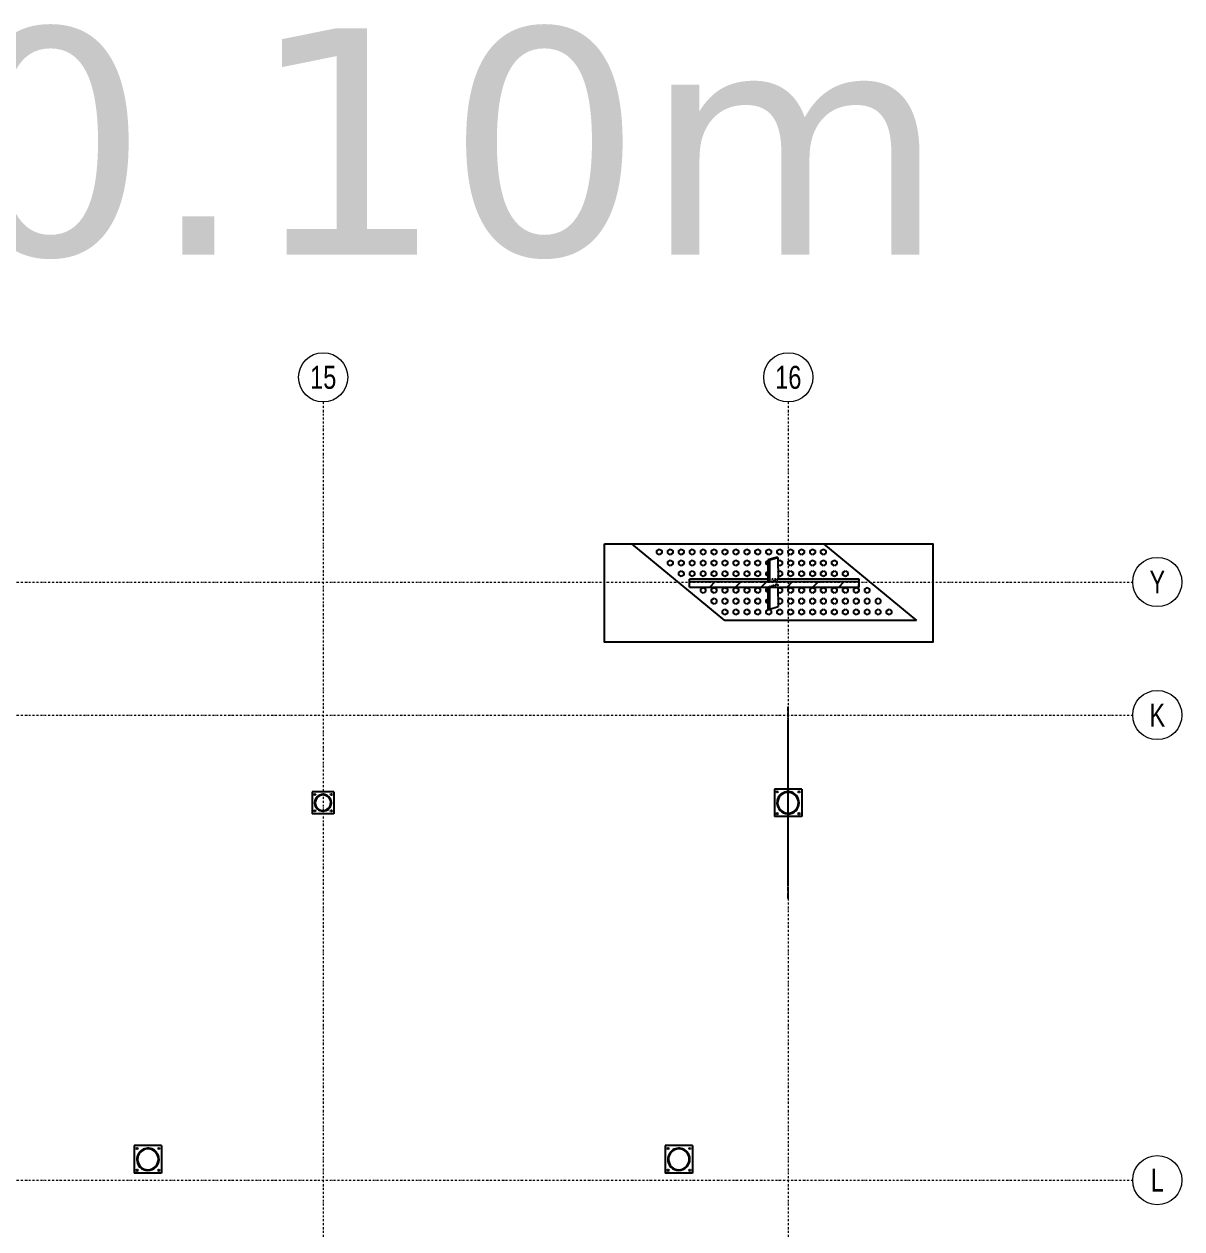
# Model space of a CAD drawing. Header units: millimetres. Extents: x 1541 to 289025, y -12015 to 47026.
# Drawn here: x 96477 to 98011, y -10374 to -8778 of the extents above; entities that cross this region are included whole.
import ezdxf
from ezdxf.enums import TextEntityAlignment as Align

# ---------------------------------------------------------------- set-up
doc = ezdxf.new("R2010")
doc.units = ezdxf.units.MM
doc.header["$LTSCALE"] = 0.1
for name, pattern in [('DASHDOTX2', [50.8, 25.4, -12.7, 0, -12.7]), ('DXK_LINE_DOT2', [3.9198, 1.9599, -1.9599]), ('DXK_LINE_DOT3', [5.9187, 2.979, -0.9799, 0.9799, -0.9799]), ('Grid Line', [3.33375, 1.905, -0.47625, 0.47625, -0.47625])]:
    doc.linetypes.add(name, pattern=pattern)
doc.layers.get('0').update_dxf_attribs({"color": 255})
doc.layers.add('E_EJES', color=8, linetype='Continuous', lineweight=9)
doc.layers.add('E_EJES-1', color=8, linetype='Grid Line', lineweight=9)
doc.layers.add('TEXTO GENRAL', color=3, linetype='Continuous')
doc.styles.add('Swis721 LtCn BT_1', font='swisscl.ttf', dxfattribs={"height": 0.42})
doc.styles.add('TEXTO GENERAL', font='verdana.ttf', dxfattribs={"height": 0.9})

# ---------------------------------------------------------------- blocks, each defined once
blk = doc.blocks.new('Grid - CNI_NOMBRE EJES-372759-_26_00m_LOC COLUMNAS Y MUROS PISO 7')
at = {"layer": 'E_EJES'}
blk.add_circle((0, 0), 0.003, dxfattribs=at)

msp = doc.modelspace()

# ---------------------------------------------------------------- hatches: boundary and pattern name
at = {"linetype": 'Continuous'}
h = msp.add_hatch(dxfattribs=at)
h.set_pattern_fill('', scale=7.611392, style=0, pattern_type=0)
h.set_pattern_definition([(45, (97358.693, -9516.221), (-17.088, 17.088), [])])
h.paths.add_polyline_path([(97583.4, -9516.2), (97358.7, -9516.2), (97358.7, -9523.5), (97582.9, -9523.5), (97583.4, -9518.3)])
h = msp.add_hatch(color=96, dxfattribs=at)
h.paths.add_polyline_path([(96884.3, -9809.1), (96884.1, -9806.9), (96883.5, -9804.8), (96882.4, -9802.9), (96881.1, -9801.3), (96879.4, -9799.9), (96877.5, -9798.9), (96875.4, -9798.2), (96873.2, -9798), (96871.1, -9798.2), (96869, -9798.9), (96867.1, -9799.9), (96865.4, -9801.3), (96864.1, -9802.9), (96863, -9804.8), (96862.4, -9806.9), (96862.2, -9809.1), (96862.4, -9811.2), (96863, -9813.3), (96864.1, -9815.2), (96865.4, -9816.9), (96867.1, -9818.3), (96869, -9819.3), (96871.1, -9819.9), (96873.2, -9820.1), (96875.4, -9819.9), (96877.5, -9819.3), (96879.4, -9818.3), (96881.1, -9816.9), (96882.4, -9815.2), (96883.5, -9813.3), (96884.1, -9811.2)])
h.paths.add_polyline_path([(96882.8, -9813), (96881.8, -9814.8), (96880.6, -9816.4), (96879, -9817.7), (96877.2, -9818.6), (96875.3, -9819.2), (96873.2, -9819.4), (96871.2, -9819.2), (96869.3, -9818.6), (96867.5, -9817.7), (96865.9, -9816.4), (96864.7, -9814.8), (96863.7, -9813), (96863.1, -9811.1), (96862.9, -9809.1), (96863.1, -9807.1), (96863.7, -9805.1), (96864.7, -9803.3), (96865.9, -9801.8), (96867.5, -9800.5), (96869.3, -9799.5), (96871.2, -9798.9), (96873.2, -9798.7), (96875.3, -9798.9), (96877.2, -9799.5), (96879, -9800.5), (96880.6, -9801.8), (96881.8, -9803.3), (96882.8, -9805.1), (96883.4, -9807.1), (96883.6, -9809.1), (96883.4, -9811.1)])
h = msp.add_hatch(color=96, dxfattribs=at)
h.paths.add_polyline_path([(97504.1, -9809.1), (97503.9, -9806.5), (97503.2, -9804), (97502.2, -9801.7), (97500.7, -9799.6), (97498.9, -9797.8), (97496.8, -9796.3), (97494.4, -9795.2), (97492, -9794.6), (97489.4, -9794.3), (97486.9, -9794.6), (97484.4, -9795.2), (97482.1, -9796.3), (97480, -9797.8), (97478.1, -9799.6), (97476.7, -9801.7), (97475.6, -9804), (97474.9, -9806.5), (97474.7, -9809.1), (97474.9, -9811.6), (97475.6, -9814.1), (97476.7, -9816.4), (97478.1, -9818.5), (97480, -9820.3), (97482.1, -9821.8), (97484.4, -9822.9), (97486.9, -9823.5), (97489.4, -9823.8), (97492, -9823.5), (97494.4, -9822.9), (97496.8, -9821.8), (97498.9, -9820.3), (97500.7, -9818.5), (97502.2, -9816.4), (97503.2, -9814.1), (97503.9, -9811.6)])
h.paths.add_polyline_path([(97502.4, -9813.8), (97501.4, -9816), (97500, -9818), (97498.3, -9819.7), (97496.3, -9821), (97494.1, -9822.1), (97491.8, -9822.7), (97489.4, -9822.9), (97487, -9822.7), (97484.7, -9822.1), (97482.5, -9821), (97480.5, -9819.7), (97478.8, -9818), (97477.4, -9816), (97476.4, -9813.8), (97475.8, -9811.5), (97475.6, -9809.1), (97475.8, -9806.7), (97476.4, -9804.3), (97477.4, -9802.1), (97478.8, -9800.2), (97480.5, -9798.5), (97482.5, -9797.1), (97484.7, -9796), (97487, -9795.4), (97489.4, -9795.2), (97491.8, -9795.4), (97494.1, -9796), (97496.3, -9797.1), (97498.3, -9798.5), (97500, -9800.2), (97501.4, -9802.1), (97502.4, -9804.3), (97503, -9806.7), (97503.3, -9809.1), (97503, -9811.5)])
h = msp.add_hatch(dxfattribs=at)
h.set_pattern_fill('', scale=7.611392, style=0, pattern_type=0)
h.set_pattern_definition([(45, (96655.772, -10278.892), (-17.088, 17.088), [])])
h.paths.add_polyline_path([(96656, -10281.4), (96655.8, -10278.9), (96655.1, -10276.4), (96654, -10274.1), (96652.6, -10272), (96650.7, -10270.2), (96648.6, -10268.7), (96646.3, -10267.6), (96643.8, -10267), (96641.3, -10266.7), (96638.7, -10267), (96636.2, -10267.6), (96633.9, -10268.7), (96631.8, -10270.2), (96630, -10272), (96628.5, -10274.1), (96627.5, -10276.4), (96626.8, -10278.9), (96626.6, -10281.4), (96626.8, -10284), (96627.5, -10286.5), (96628.5, -10288.8), (96630, -10290.9), (96631.8, -10292.7), (96633.9, -10294.2), (96636.2, -10295.3), (96638.7, -10295.9), (96641.3, -10296.2), (96643.8, -10295.9), (96646.3, -10295.3), (96648.6, -10294.2), (96650.7, -10292.7), (96652.6, -10290.9), (96654, -10288.8), (96655.1, -10286.5), (96655.8, -10284)])
h.paths.add_polyline_path([(96654.3, -10286.2), (96653.3, -10288.4), (96651.9, -10290.3), (96650.2, -10292.1), (96648.2, -10293.4), (96646, -10294.5), (96643.7, -10295.1), (96641.3, -10295.3), (96638.9, -10295.1), (96636.5, -10294.5), (96634.4, -10293.4), (96632.4, -10292.1), (96630.7, -10290.3), (96629.3, -10288.4), (96628.3, -10286.2), (96627.6, -10283.9), (96627.4, -10281.4), (96627.6, -10279), (96628.3, -10276.7), (96629.3, -10274.5), (96630.7, -10272.5), (96632.4, -10270.8), (96634.4, -10269.5), (96636.5, -10268.4), (96638.9, -10267.8), (96641.3, -10267.6), (96643.7, -10267.8), (96646, -10268.4), (96648.2, -10269.5), (96650.2, -10270.8), (96651.9, -10272.5), (96653.3, -10274.5), (96654.3, -10276.7), (96654.9, -10279), (96655.1, -10281.4), (96654.9, -10283.9)])
h = msp.add_hatch(dxfattribs=at)
h.set_pattern_fill('', scale=7.611392, style=0, pattern_type=0)
h.set_pattern_definition([(45, (97359.212, -10278.892), (-17.088, 17.088), [])])
h.paths.add_polyline_path([(97359.4, -10281.4), (97359.2, -10278.9), (97358.5, -10276.4), (97357.5, -10274.1), (97356, -10272), (97354.2, -10270.2), (97352.1, -10268.7), (97349.8, -10267.6), (97347.3, -10267), (97344.7, -10266.7), (97342.2, -10267), (97339.7, -10267.6), (97337.4, -10268.7), (97335.3, -10270.2), (97333.4, -10272), (97332, -10274.1), (97330.9, -10276.4), (97330.2, -10278.9), (97330, -10281.4), (97330.2, -10284), (97330.9, -10286.5), (97332, -10288.8), (97333.4, -10290.9), (97335.3, -10292.7), (97337.4, -10294.2), (97339.7, -10295.3), (97342.2, -10295.9), (97344.7, -10296.2), (97347.3, -10295.9), (97349.8, -10295.3), (97352.1, -10294.2), (97354.2, -10292.7), (97356, -10290.9), (97357.5, -10288.8), (97358.5, -10286.5), (97359.2, -10284)])
h.paths.add_polyline_path([(97357.7, -10286.2), (97356.7, -10288.4), (97355.3, -10290.3), (97353.6, -10292.1), (97351.6, -10293.4), (97349.5, -10294.5), (97347.1, -10295.1), (97344.7, -10295.3), (97342.3, -10295.1), (97340, -10294.5), (97337.8, -10293.4), (97335.8, -10292.1), (97334.1, -10290.3), (97332.7, -10288.4), (97331.7, -10286.2), (97331.1, -10283.9), (97330.9, -10281.4), (97331.1, -10279), (97331.7, -10276.7), (97332.7, -10274.5), (97334.1, -10272.5), (97335.8, -10270.8), (97337.8, -10269.5), (97340, -10268.4), (97342.3, -10267.8), (97344.7, -10267.6), (97347.1, -10267.8), (97349.5, -10268.4), (97351.6, -10269.5), (97353.6, -10270.8), (97355.3, -10272.5), (97356.7, -10274.5), (97357.7, -10276.7), (97358.4, -10279), (97358.6, -10281.4), (97358.4, -10283.9)])

# ---------------------------------------------------------------- linework, layer by layer
at = {"color": 2, "linetype": 'Continuous'}
for p, q in [((97405.8, -9567.5), (97282.6, -9466)), ((97282.6, -9466), (97536.3, -9466)), ((97536.3, -9466), (97659.5, -9567.5)), ((97473.8, -9484.1), (97462.9, -9487.3)), ((97462.9, -9516.4), (97462.9, -9487.3)), ((97462.9, -9487.3), (97465.3, -9487.3)), ((97465.3, -9487.3), (97476, -9484.1)), ((97465.3, -9516.4), (97465.3, -9487.3)), ((97476, -9484.1), (97473.8, -9484.1)), ((97476, -9484.1), (97476.1, -9513.1)), ((97358.7, -9516.2), (97358.7, -9513.1)), ((97462.9, -9513.1), (97358.7, -9513.1)), ((97358.7, -9523.5), (97358.7, -9516.2)), ((97358.7, -9516.2), (97583.4, -9516.2)), ((97358.7, -9523.5), (97582.9, -9523.5)), ((97462.9, -9516.4), (97465.3, -9516.4)), ((97462.9, -9523.5), (97465.3, -9523.4)), ((97462.9, -9552.6), (97462.9, -9523.5)), ((97465.3, -9552.5), (97465.3, -9523.4)), ((97476, -9523.5), (97476.1, -9549.3)), ((97583.4, -9513.1), (97476.1, -9513.1)), ((97582.9, -9523.5), (97583.4, -9518.3)), ((97582.9, -9523.5), (97583.4, -9523.5)), ((97583.4, -9516.2), (97583.4, -9513.1)), ((97583.4, -9518.3), (97583.4, -9516.2)), ((97583.4, -9523.5), (97583.4, -9518.3)), ((97462.9, -9552.6), (97465.3, -9552.5)), ((97465.3, -9552.5), (97476.1, -9549.3)), ((97659.5, -9567.5), (97405.8, -9567.5)), ((96887.7, -9794.6), (96858.8, -9794.6)), ((96858.8, -9794.6), (96858.8, -9823.6)), ((96887.7, -9794.6), (96887.7, -9823.6)), ((97507.5, -9790.9), (97471.3, -9790.9)), ((97471.3, -9790.9), (97471.3, -9827.2)), ((97507.5, -9790.9), (97507.5, -9827.2)), ((96887.7, -9823.6), (96858.8, -9823.6)), ((97507.5, -9827.2), (97471.3, -9827.2)), ((96659.4, -10263.3), (96623.2, -10263.3)), ((96623.2, -10263.3), (96623.2, -10299.6)), ((96659.4, -10263.3), (96659.4, -10299.6)), ((97362.8, -10263.3), (97326.6, -10263.3)), ((97326.6, -10263.3), (97326.6, -10299.6)), ((97362.8, -10263.3), (97362.8, -10299.6)), ((96659.4, -10299.6), (96623.2, -10299.6)), ((97362.8, -10299.6), (97326.6, -10299.6))]:
    msp.add_line(p, q, dxfattribs=at)
at = {"color": 7, "linetype": 'DXK_LINE_DOT2'}
for p, q in [((97282.6, -9466), (97536.3, -9466)), ((97476.1, -9513.1), (97462.9, -9513.1)), ((97473.8, -9520.2), (97462.9, -9523.5)), ((97465.3, -9516.4), (97476.1, -9513.2)), ((97465.3, -9523.4), (97476, -9520.2)), ((97476, -9520.2), (97473.8, -9520.2)), ((97476, -9520.2), (97476, -9523.5)), ((97476.1, -9513.1), (97476.1, -9513.2))]:
    msp.add_line(p, q, dxfattribs=at)
at = {"color": 7, "linetype": 'Continuous'}
for p, q in [((97315.6, -9475), (97318.8, -9473.1)), ((97315.6, -9478.7), (97315.6, -9475)), ((97318.8, -9480.6), (97315.6, -9478.7)), ((97318.8, -9473.1), (97322.1, -9475)), ((97322.1, -9478.7), (97318.8, -9480.6)), ((97322.1, -9475), (97322.1, -9478.7)), ((97330.1, -9475), (97333.3, -9473.1)), ((97330.1, -9478.7), (97330.1, -9475)), ((97333.3, -9480.6), (97330.1, -9478.7)), ((97333.3, -9473.1), (97336.6, -9475)), ((97336.6, -9478.7), (97333.3, -9480.6)), ((97336.6, -9475), (97336.6, -9478.7)), ((97344.6, -9475), (97347.8, -9473.1)), ((97344.6, -9478.7), (97344.6, -9475)), ((97347.8, -9480.6), (97344.6, -9478.7)), ((97347.8, -9473.1), (97351.1, -9475)), ((97351.1, -9478.7), (97347.8, -9480.6)), ((97351.1, -9475), (97351.1, -9478.7)), ((97359.1, -9475), (97362.3, -9473.1)), ((97359.1, -9478.7), (97359.1, -9475)), ((97362.3, -9480.6), (97359.1, -9478.7)), ((97362.3, -9473.1), (97365.6, -9475)), ((97365.6, -9478.7), (97362.3, -9480.6)), ((97365.6, -9475), (97365.6, -9478.7)), ((97373.6, -9475), (97376.8, -9473.1)), ((97373.6, -9478.7), (97373.6, -9475)), ((97376.8, -9480.6), (97373.6, -9478.7)), ((97376.8, -9473.1), (97380.1, -9475)), ((97380.1, -9478.7), (97376.8, -9480.6)), ((97380.1, -9475), (97380.1, -9478.7)), ((97388.1, -9475), (97391.3, -9473.1)), ((97388.1, -9478.7), (97388.1, -9475)), ((97391.3, -9480.6), (97388.1, -9478.7)), ((97391.3, -9473.1), (97394.6, -9475)), ((97394.6, -9478.7), (97391.3, -9480.6)), ((97394.6, -9475), (97394.6, -9478.7)), ((97402.5, -9475), (97405.8, -9473.1)), ((97402.5, -9478.7), (97402.5, -9475)), ((97405.8, -9480.6), (97402.5, -9478.7)), ((97405.8, -9473.1), (97409.1, -9475)), ((97409.1, -9478.7), (97405.8, -9480.6)), ((97409.1, -9475), (97409.1, -9478.7)), ((97417, -9475), (97420.3, -9473.1)), ((97417, -9478.7), (97417, -9475)), ((97420.3, -9480.6), (97417, -9478.7)), ((97420.3, -9473.1), (97423.6, -9475)), ((97423.6, -9478.7), (97420.3, -9480.6)), ((97423.6, -9475), (97423.6, -9478.7)), ((97431.5, -9475), (97434.8, -9473.1)), ((97431.5, -9478.7), (97431.5, -9475)), ((97434.8, -9480.6), (97431.5, -9478.7)), ((97434.8, -9473.1), (97438.1, -9475)), ((97438.1, -9478.7), (97434.8, -9480.6)), ((97438.1, -9475), (97438.1, -9478.7)), ((97446, -9475), (97449.3, -9473.1)), ((97446, -9478.7), (97446, -9475)), ((97449.3, -9480.6), (97446, -9478.7)), ((97449.3, -9473.1), (97452.6, -9475)), ((97452.6, -9478.7), (97449.3, -9480.6)), ((97452.6, -9475), (97452.6, -9478.7)), ((97460.5, -9475), (97463.8, -9473.1)), ((97460.5, -9478.7), (97460.5, -9475)), ((97463.8, -9480.6), (97460.5, -9478.7)), ((97463.8, -9473.1), (97467.1, -9475)), ((97467.1, -9478.7), (97463.8, -9480.6)), ((97467.1, -9475), (97467.1, -9478.7)), ((97475, -9475), (97478.3, -9473.1)), ((97475, -9478.7), (97475, -9475)), ((97478.3, -9480.6), (97475, -9478.7)), ((97478.3, -9473.1), (97481.6, -9475)), ((97481.6, -9478.7), (97478.3, -9480.6)), ((97481.6, -9475), (97481.6, -9478.7)), ((97489.5, -9475), (97492.8, -9473.1)), ((97489.5, -9478.7), (97489.5, -9475)), ((97492.8, -9480.6), (97489.5, -9478.7)), ((97492.8, -9473.1), (97496.1, -9475)), ((97496.1, -9478.7), (97492.8, -9480.6)), ((97496.1, -9475), (97496.1, -9478.7)), ((97504, -9475), (97507.3, -9473.1)), ((97504, -9478.7), (97504, -9475)), ((97507.3, -9480.6), (97504, -9478.7)), ((97507.3, -9473.1), (97510.6, -9475)), ((97510.6, -9478.7), (97507.3, -9480.6)), ((97510.6, -9475), (97510.6, -9478.7)), ((97518.5, -9475), (97521.8, -9473.1)), ((97518.5, -9478.7), (97518.5, -9475)), ((97521.8, -9480.6), (97518.5, -9478.7)), ((97521.8, -9473.1), (97525.1, -9475)), ((97525.1, -9478.7), (97521.8, -9480.6)), ((97525.1, -9475), (97525.1, -9478.7)), ((97533, -9475), (97536.3, -9473.1)), ((97533, -9478.7), (97533, -9475)), ((97536.3, -9480.6), (97533, -9478.7)), ((97536.3, -9473.1), (97539.6, -9475)), ((97539.6, -9478.7), (97536.3, -9480.6)), ((97539.6, -9475), (97539.6, -9478.7)), ((97330.1, -9489.5), (97333.3, -9487.6)), ((97330.1, -9493.2), (97330.1, -9489.5)), ((97333.3, -9495.1), (97330.1, -9493.2)), ((97333.3, -9487.6), (97336.6, -9489.5)), ((97336.6, -9493.2), (97333.3, -9495.1)), ((97336.6, -9489.5), (97336.6, -9493.2)), ((97344.6, -9489.5), (97347.8, -9487.6)), ((97344.6, -9493.2), (97344.6, -9489.5)), ((97347.8, -9495.1), (97344.6, -9493.2)), ((97347.8, -9487.6), (97351.1, -9489.5)), ((97351.1, -9493.2), (97347.8, -9495.1)), ((97351.1, -9489.5), (97351.1, -9493.2)), ((97359.1, -9489.5), (97362.3, -9487.6)), ((97359.1, -9493.2), (97359.1, -9489.5)), ((97362.3, -9495.1), (97359.1, -9493.2)), ((97362.3, -9487.6), (97365.6, -9489.5)), ((97365.6, -9493.2), (97362.3, -9495.1)), ((97365.6, -9489.5), (97365.6, -9493.2)), ((97373.6, -9489.5), (97376.8, -9487.6)), ((97373.6, -9493.2), (97373.6, -9489.5)), ((97376.8, -9495.1), (97373.6, -9493.2)), ((97376.8, -9487.6), (97380.1, -9489.5)), ((97380.1, -9493.2), (97376.8, -9495.1)), ((97380.1, -9489.5), (97380.1, -9493.2)), ((97388.1, -9489.5), (97391.3, -9487.6)), ((97388.1, -9493.2), (97388.1, -9489.5)), ((97391.3, -9495.1), (97388.1, -9493.2)), ((97391.3, -9487.6), (97394.6, -9489.5)), ((97394.6, -9493.2), (97391.3, -9495.1)), ((97394.6, -9489.5), (97394.6, -9493.2)), ((97402.5, -9489.5), (97405.8, -9487.6)), ((97402.5, -9493.2), (97402.5, -9489.5)), ((97405.8, -9495.1), (97402.5, -9493.2)), ((97405.8, -9487.6), (97409.1, -9489.5)), ((97409.1, -9493.2), (97405.8, -9495.1)), ((97409.1, -9489.5), (97409.1, -9493.2)), ((97417, -9489.5), (97420.3, -9487.6)), ((97417, -9493.2), (97417, -9489.5)), ((97420.3, -9495.1), (97417, -9493.2)), ((97420.3, -9487.6), (97423.6, -9489.5)), ((97423.6, -9493.2), (97420.3, -9495.1)), ((97423.6, -9489.5), (97423.6, -9493.2)), ((97431.5, -9489.5), (97434.8, -9487.6)), ((97431.5, -9493.2), (97431.5, -9489.5)), ((97434.8, -9495.1), (97431.5, -9493.2)), ((97434.8, -9487.6), (97438.1, -9489.5)), ((97438.1, -9493.2), (97434.8, -9495.1)), ((97438.1, -9489.5), (97438.1, -9493.2)), ((97446, -9489.5), (97449.3, -9487.6)), ((97446, -9493.2), (97446, -9489.5)), ((97449.3, -9495.1), (97446, -9493.2)), ((97449.3, -9487.6), (97452.6, -9489.5)), ((97452.6, -9493.2), (97449.3, -9495.1)), ((97452.6, -9489.5), (97452.6, -9493.2)), ((97460.5, -9489.5), (97462.9, -9488.1)), ((97460.5, -9493.2), (97460.5, -9489.5)), ((97462.9, -9494.6), (97460.5, -9493.2)), ((97475.4, -9489.2), (97478.3, -9487.6)), ((97478.3, -9495.1), (97475.4, -9493.5)), ((97478.3, -9487.6), (97481.6, -9489.5)), ((97481.6, -9493.2), (97478.3, -9495.1)), ((97481.6, -9489.5), (97481.6, -9493.2)), ((97489.5, -9489.5), (97492.8, -9487.6)), ((97489.5, -9493.2), (97489.5, -9489.5)), ((97492.8, -9495.1), (97489.5, -9493.2)), ((97492.8, -9487.6), (97496.1, -9489.5)), ((97496.1, -9493.2), (97492.8, -9495.1)), ((97496.1, -9489.5), (97496.1, -9493.2)), ((97504, -9489.5), (97507.3, -9487.6)), ((97504, -9493.2), (97504, -9489.5)), ((97507.3, -9495.1), (97504, -9493.2)), ((97507.3, -9487.6), (97510.6, -9489.5)), ((97510.6, -9493.2), (97507.3, -9495.1)), ((97510.6, -9489.5), (97510.6, -9493.2)), ((97518.5, -9489.5), (97521.8, -9487.6)), ((97518.5, -9493.2), (97518.5, -9489.5)), ((97521.8, -9495.1), (97518.5, -9493.2)), ((97521.8, -9487.6), (97525.1, -9489.5)), ((97525.1, -9493.2), (97521.8, -9495.1)), ((97525.1, -9489.5), (97525.1, -9493.2)), ((97533, -9489.5), (97536.3, -9487.6)), ((97533, -9493.2), (97533, -9489.5)), ((97536.3, -9495.1), (97533, -9493.2)), ((97536.3, -9487.6), (97539.6, -9489.5)), ((97539.6, -9493.2), (97536.3, -9495.1)), ((97539.6, -9489.5), (97539.6, -9493.2)), ((97547.5, -9489.5), (97550.8, -9487.6)), ((97547.5, -9493.2), (97547.5, -9489.5)), ((97550.8, -9495.1), (97547.5, -9493.2)), ((97550.8, -9487.6), (97554.1, -9489.5)), ((97554.1, -9493.2), (97550.8, -9495.1)), ((97554.1, -9489.5), (97554.1, -9493.2)), ((97344.6, -9504), (97347.8, -9502.1)), ((97344.6, -9507.7), (97344.6, -9504)), ((97347.8, -9509.6), (97344.6, -9507.7)), ((97347.8, -9502.1), (97351.1, -9504)), ((97351.1, -9507.7), (97347.8, -9509.6)), ((97351.1, -9504), (97351.1, -9507.7)), ((97359.1, -9504), (97362.3, -9502.1)), ((97359.1, -9507.7), (97359.1, -9504)), ((97362.3, -9509.6), (97359.1, -9507.7)), ((97362.3, -9502.1), (97365.6, -9504)), ((97365.6, -9507.7), (97362.3, -9509.6)), ((97365.6, -9504), (97365.6, -9507.7)), ((97373.6, -9504), (97376.8, -9502.1)), ((97373.6, -9507.7), (97373.6, -9504)), ((97376.8, -9509.6), (97373.6, -9507.7)), ((97376.8, -9502.1), (97380.1, -9504)), ((97380.1, -9507.7), (97376.8, -9509.6)), ((97380.1, -9504), (97380.1, -9507.7)), ((97388.1, -9504), (97391.3, -9502.1)), ((97388.1, -9507.7), (97388.1, -9504)), ((97391.3, -9509.6), (97388.1, -9507.7)), ((97391.3, -9502.1), (97394.6, -9504)), ((97394.6, -9507.7), (97391.3, -9509.6)), ((97394.6, -9504), (97394.6, -9507.7)), ((97402.5, -9504), (97405.8, -9502.1)), ((97402.5, -9507.7), (97402.5, -9504)), ((97405.8, -9509.6), (97402.5, -9507.7)), ((97405.8, -9502.1), (97409.1, -9504)), ((97409.1, -9507.7), (97405.8, -9509.6)), ((97409.1, -9504), (97409.1, -9507.7)), ((97417, -9504), (97420.3, -9502.1)), ((97417, -9507.7), (97417, -9504)), ((97420.3, -9509.6), (97417, -9507.7)), ((97420.3, -9502.1), (97423.6, -9504)), ((97423.6, -9507.7), (97420.3, -9509.6)), ((97423.6, -9504), (97423.6, -9507.7)), ((97431.5, -9504), (97434.8, -9502.1)), ((97431.5, -9507.7), (97431.5, -9504)), ((97434.8, -9509.6), (97431.5, -9507.7)), ((97434.8, -9502.1), (97438.1, -9504)), ((97438.1, -9507.7), (97434.8, -9509.6)), ((97438.1, -9504), (97438.1, -9507.7)), ((97446, -9504), (97449.3, -9502.1)), ((97446, -9507.7), (97446, -9504)), ((97449.3, -9509.6), (97446, -9507.7)), ((97449.3, -9502.1), (97452.6, -9504)), ((97452.6, -9507.7), (97449.3, -9509.6)), ((97452.6, -9504), (97452.6, -9507.7)), ((97460.5, -9504), (97462.9, -9502.6)), ((97460.5, -9507.7), (97460.5, -9504)), ((97462.9, -9509.1), (97460.5, -9507.7)), ((97475.5, -9503.7), (97478.3, -9502.1)), ((97478.3, -9509.6), (97475.5, -9508)), ((97478.3, -9502.1), (97481.6, -9504)), ((97481.6, -9507.7), (97478.3, -9509.6)), ((97481.6, -9504), (97481.6, -9507.7)), ((97489.5, -9504), (97492.8, -9502.1)), ((97489.5, -9507.7), (97489.5, -9504)), ((97492.8, -9509.6), (97489.5, -9507.7)), ((97492.8, -9502.1), (97496.1, -9504)), ((97496.1, -9507.7), (97492.8, -9509.6)), ((97496.1, -9504), (97496.1, -9507.7)), ((97504, -9504), (97507.3, -9502.1)), ((97504, -9507.7), (97504, -9504)), ((97507.3, -9509.6), (97504, -9507.7)), ((97507.3, -9502.1), (97510.6, -9504)), ((97510.6, -9507.7), (97507.3, -9509.6)), ((97510.6, -9504), (97510.6, -9507.7)), ((97518.5, -9504), (97521.8, -9502.1)), ((97518.5, -9507.7), (97518.5, -9504)), ((97521.8, -9509.6), (97518.5, -9507.7)), ((97521.8, -9502.1), (97525.1, -9504)), ((97525.1, -9507.7), (97521.8, -9509.6)), ((97525.1, -9504), (97525.1, -9507.7)), ((97533, -9504), (97536.3, -9502.1)), ((97533, -9507.7), (97533, -9504)), ((97536.3, -9509.6), (97533, -9507.7)), ((97536.3, -9502.1), (97539.6, -9504)), ((97539.6, -9507.7), (97536.3, -9509.6)), ((97539.6, -9504), (97539.6, -9507.7)), ((97547.5, -9504), (97550.8, -9502.1)), ((97547.5, -9507.7), (97547.5, -9504)), ((97550.8, -9509.6), (97547.5, -9507.7)), ((97550.8, -9502.1), (97554.1, -9504)), ((97554.1, -9507.7), (97550.8, -9509.6)), ((97554.1, -9504), (97554.1, -9507.7)), ((97562, -9504), (97565.3, -9502.1)), ((97562, -9507.7), (97562, -9504)), ((97565.3, -9509.6), (97562, -9507.7)), ((97565.3, -9502.1), (97568.6, -9504)), ((97568.6, -9507.7), (97565.3, -9509.6)), ((97568.6, -9504), (97568.6, -9507.7)), ((97373.6, -9525.7), (97376.8, -9523.8)), ((97373.6, -9529.5), (97373.6, -9525.7)), ((97376.8, -9523.8), (97380.1, -9525.7)), ((97380.1, -9525.7), (97380.1, -9529.5)), ((97388.1, -9525.7), (97391.3, -9523.8)), ((97388.1, -9529.5), (97388.1, -9525.7)), ((97391.3, -9523.8), (97394.6, -9525.7)), ((97394.6, -9525.7), (97394.6, -9529.5)), ((97402.5, -9525.7), (97405.8, -9523.8)), ((97402.5, -9529.5), (97402.5, -9525.7)), ((97405.8, -9523.8), (97409.1, -9525.7)), ((97409.1, -9525.7), (97409.1, -9529.5)), ((97417, -9525.7), (97420.3, -9523.8)), ((97417, -9529.5), (97417, -9525.7)), ((97420.3, -9523.8), (97423.6, -9525.7)), ((97423.6, -9525.7), (97423.6, -9529.5)), ((97431.5, -9525.7), (97434.8, -9523.8)), ((97431.5, -9529.5), (97431.5, -9525.7)), ((97434.8, -9523.8), (97438.1, -9525.7)), ((97438.1, -9525.7), (97438.1, -9529.5)), ((97446, -9525.7), (97449.3, -9523.8)), ((97446, -9529.5), (97446, -9525.7)), ((97449.3, -9523.8), (97452.6, -9525.7)), ((97452.6, -9525.7), (97452.6, -9529.5)), ((97460.5, -9525.7), (97462.9, -9524.3)), ((97460.5, -9529.5), (97460.5, -9525.7)), ((97475.5, -9525.5), (97478.3, -9523.8)), ((97478.3, -9523.8), (97481.6, -9525.7)), ((97481.6, -9525.7), (97481.6, -9529.5)), ((97489.5, -9525.7), (97492.8, -9523.8)), ((97489.5, -9529.5), (97489.5, -9525.7)), ((97492.8, -9523.8), (97496.1, -9525.7)), ((97496.1, -9525.7), (97496.1, -9529.5)), ((97504, -9525.7), (97507.3, -9523.8)), ((97504, -9529.5), (97504, -9525.7)), ((97507.3, -9523.8), (97510.6, -9525.7)), ((97510.6, -9525.7), (97510.6, -9529.5)), ((97518.5, -9525.7), (97521.8, -9523.8)), ((97518.5, -9529.5), (97518.5, -9525.7)), ((97521.8, -9523.8), (97525.1, -9525.7)), ((97525.1, -9525.7), (97525.1, -9529.5)), ((97533, -9525.7), (97536.3, -9523.8)), ((97533, -9529.5), (97533, -9525.7)), ((97536.3, -9523.8), (97539.6, -9525.7)), ((97539.6, -9525.7), (97539.6, -9529.5)), ((97547.5, -9525.7), (97550.8, -9523.8)), ((97547.5, -9529.5), (97547.5, -9525.7)), ((97550.8, -9523.8), (97554.1, -9525.7)), ((97554.1, -9525.7), (97554.1, -9529.5)), ((97562, -9525.7), (97565.3, -9523.8)), ((97562, -9529.5), (97562, -9525.7)), ((97565.3, -9523.8), (97568.6, -9525.7)), ((97568.6, -9525.7), (97568.6, -9529.5)), ((97576.5, -9525.7), (97579.8, -9523.8)), ((97576.5, -9529.5), (97576.5, -9525.7)), ((97579.8, -9523.8), (97583, -9525.7)), ((97583, -9525.7), (97583, -9529.5)), ((97591, -9525.7), (97594.3, -9523.8)), ((97591, -9529.5), (97591, -9525.7)), ((97594.3, -9523.8), (97597.5, -9525.7)), ((97597.5, -9525.7), (97597.5, -9529.5)), ((97376.8, -9531.4), (97373.6, -9529.5)), ((97380.1, -9529.5), (97376.8, -9531.4)), ((97391.3, -9531.4), (97388.1, -9529.5)), ((97388.1, -9540.2), (97391.3, -9538.3)), ((97388.1, -9544), (97388.1, -9540.2)), ((97394.6, -9529.5), (97391.3, -9531.4)), ((97391.3, -9538.3), (97394.6, -9540.2)), ((97394.6, -9540.2), (97394.6, -9544)), ((97405.8, -9531.4), (97402.5, -9529.5)), ((97402.5, -9540.2), (97405.8, -9538.3)), ((97402.5, -9544), (97402.5, -9540.2)), ((97409.1, -9529.5), (97405.8, -9531.4)), ((97405.8, -9538.3), (97409.1, -9540.2)), ((97409.1, -9540.2), (97409.1, -9544)), ((97420.3, -9531.4), (97417, -9529.5)), ((97417, -9540.2), (97420.3, -9538.3)), ((97417, -9544), (97417, -9540.2)), ((97423.6, -9529.5), (97420.3, -9531.4)), ((97420.3, -9538.3), (97423.6, -9540.2)), ((97423.6, -9540.2), (97423.6, -9544)), ((97434.8, -9531.4), (97431.5, -9529.5)), ((97431.5, -9540.2), (97434.8, -9538.3)), ((97431.5, -9544), (97431.5, -9540.2)), ((97438.1, -9529.5), (97434.8, -9531.4)), ((97434.8, -9538.3), (97438.1, -9540.2)), ((97438.1, -9540.2), (97438.1, -9544)), ((97449.3, -9531.4), (97446, -9529.5)), ((97446, -9540.2), (97449.3, -9538.3)), ((97446, -9544), (97446, -9540.2)), ((97452.6, -9529.5), (97449.3, -9531.4)), ((97449.3, -9538.3), (97452.6, -9540.2)), ((97452.6, -9540.2), (97452.6, -9544)), ((97462.9, -9530.8), (97460.5, -9529.5)), ((97460.5, -9540.2), (97462.9, -9538.8)), ((97460.5, -9544), (97460.5, -9540.2)), ((97478.3, -9531.4), (97475.5, -9529.7)), ((97475.5, -9540), (97478.3, -9538.3)), ((97481.6, -9529.5), (97478.3, -9531.4)), ((97478.3, -9538.3), (97481.6, -9540.2)), ((97481.6, -9540.2), (97481.6, -9544)), ((97492.8, -9531.4), (97489.5, -9529.5)), ((97489.5, -9540.2), (97492.8, -9538.3)), ((97489.5, -9544), (97489.5, -9540.2)), ((97496.1, -9529.5), (97492.8, -9531.4)), ((97492.8, -9538.3), (97496.1, -9540.2)), ((97496.1, -9540.2), (97496.1, -9544)), ((97507.3, -9531.4), (97504, -9529.5)), ((97504, -9540.2), (97507.3, -9538.3)), ((97504, -9544), (97504, -9540.2)), ((97510.6, -9529.5), (97507.3, -9531.4)), ((97507.3, -9538.3), (97510.6, -9540.2)), ((97510.6, -9540.2), (97510.6, -9544)), ((97521.8, -9531.4), (97518.5, -9529.5)), ((97518.5, -9540.2), (97521.8, -9538.3)), ((97518.5, -9544), (97518.5, -9540.2)), ((97525.1, -9529.5), (97521.8, -9531.4)), ((97521.8, -9538.3), (97525.1, -9540.2)), ((97525.1, -9540.2), (97525.1, -9544)), ((97536.3, -9531.4), (97533, -9529.5)), ((97533, -9540.2), (97536.3, -9538.3)), ((97533, -9544), (97533, -9540.2)), ((97539.6, -9529.5), (97536.3, -9531.4)), ((97536.3, -9538.3), (97539.6, -9540.2)), ((97539.6, -9540.2), (97539.6, -9544)), ((97550.8, -9531.4), (97547.5, -9529.5)), ((97547.5, -9540.2), (97550.8, -9538.3)), ((97547.5, -9544), (97547.5, -9540.2)), ((97554.1, -9529.5), (97550.8, -9531.4)), ((97550.8, -9538.3), (97554.1, -9540.2)), ((97554.1, -9540.2), (97554.1, -9544)), ((97565.3, -9531.4), (97562, -9529.5)), ((97562, -9540.2), (97565.3, -9538.3)), ((97562, -9544), (97562, -9540.2)), ((97568.6, -9529.5), (97565.3, -9531.4)), ((97565.3, -9538.3), (97568.6, -9540.2)), ((97568.6, -9540.2), (97568.6, -9544)), ((97579.8, -9531.4), (97576.5, -9529.5)), ((97576.5, -9540.2), (97579.8, -9538.3)), ((97576.5, -9544), (97576.5, -9540.2)), ((97583, -9529.5), (97579.8, -9531.4)), ((97579.8, -9538.3), (97583, -9540.2)), ((97583, -9540.2), (97583, -9544)), ((97594.3, -9531.4), (97591, -9529.5)), ((97591, -9540.2), (97594.3, -9538.3)), ((97591, -9544), (97591, -9540.2)), ((97597.5, -9529.5), (97594.3, -9531.4)), ((97594.3, -9538.3), (97597.5, -9540.2)), ((97597.5, -9540.2), (97597.5, -9544)), ((97605.5, -9540.2), (97608.8, -9538.3)), ((97605.5, -9544), (97605.5, -9540.2)), ((97608.8, -9538.3), (97612, -9540.2)), ((97612, -9540.2), (97612, -9544)), ((97391.3, -9545.9), (97388.1, -9544)), ((97394.6, -9544), (97391.3, -9545.9)), ((97405.8, -9545.9), (97402.5, -9544)), ((97402.5, -9554.7), (97405.8, -9552.8)), ((97402.5, -9558.5), (97402.5, -9554.7)), ((97405.8, -9560.3), (97402.5, -9558.5)), ((97409.1, -9544), (97405.8, -9545.9)), ((97405.8, -9552.8), (97409.1, -9554.7)), ((97409.1, -9558.5), (97405.8, -9560.3)), ((97409.1, -9554.7), (97409.1, -9558.5)), ((97420.3, -9545.9), (97417, -9544)), ((97417, -9554.7), (97420.3, -9552.8)), ((97417, -9558.5), (97417, -9554.7)), ((97420.3, -9560.3), (97417, -9558.5)), ((97423.6, -9544), (97420.3, -9545.9)), ((97420.3, -9552.8), (97423.6, -9554.7)), ((97423.6, -9558.5), (97420.3, -9560.3)), ((97423.6, -9554.7), (97423.6, -9558.5)), ((97434.8, -9545.9), (97431.5, -9544)), ((97431.5, -9554.7), (97434.8, -9552.8)), ((97431.5, -9558.5), (97431.5, -9554.7)), ((97434.8, -9560.3), (97431.5, -9558.5)), ((97438.1, -9544), (97434.8, -9545.9)), ((97434.8, -9552.8), (97438.1, -9554.7)), ((97438.1, -9558.5), (97434.8, -9560.3)), ((97438.1, -9554.7), (97438.1, -9558.5)), ((97449.3, -9545.9), (97446, -9544)), ((97446, -9554.7), (97449.3, -9552.8)), ((97446, -9558.5), (97446, -9554.7)), ((97449.3, -9560.3), (97446, -9558.5)), ((97452.6, -9544), (97449.3, -9545.9)), ((97449.3, -9552.8), (97452.6, -9554.7)), ((97452.6, -9558.5), (97449.3, -9560.3)), ((97452.6, -9554.7), (97452.6, -9558.5)), ((97462.9, -9545.3), (97460.5, -9544)), ((97460.5, -9554.7), (97463.8, -9552.8)), ((97460.5, -9558.5), (97460.5, -9554.7)), ((97463.8, -9560.3), (97460.5, -9558.5)), ((97463.8, -9552.8), (97467.1, -9554.7)), ((97467.1, -9558.5), (97463.8, -9560.3)), ((97467.1, -9554.7), (97467.1, -9558.5)), ((97475, -9554.7), (97478.3, -9552.8)), ((97475, -9558.5), (97475, -9554.7)), ((97478.3, -9560.3), (97475, -9558.5)), ((97478.3, -9545.9), (97475.5, -9544.2)), ((97481.6, -9544), (97478.3, -9545.9)), ((97478.3, -9552.8), (97481.6, -9554.7)), ((97481.6, -9558.5), (97478.3, -9560.3)), ((97481.6, -9554.7), (97481.6, -9558.5)), ((97492.8, -9545.9), (97489.5, -9544)), ((97489.5, -9554.7), (97492.8, -9552.8)), ((97489.5, -9558.5), (97489.5, -9554.7)), ((97492.8, -9560.3), (97489.5, -9558.5)), ((97496.1, -9544), (97492.8, -9545.9)), ((97492.8, -9552.8), (97496.1, -9554.7)), ((97496.1, -9558.5), (97492.8, -9560.3)), ((97496.1, -9554.7), (97496.1, -9558.5)), ((97507.3, -9545.9), (97504, -9544)), ((97504, -9554.7), (97507.3, -9552.8)), ((97504, -9558.5), (97504, -9554.7)), ((97507.3, -9560.3), (97504, -9558.5)), ((97510.6, -9544), (97507.3, -9545.9)), ((97507.3, -9552.8), (97510.6, -9554.7)), ((97510.6, -9558.5), (97507.3, -9560.3)), ((97510.6, -9554.7), (97510.6, -9558.5)), ((97521.8, -9545.9), (97518.5, -9544)), ((97518.5, -9554.7), (97521.8, -9552.8)), ((97518.5, -9558.5), (97518.5, -9554.7)), ((97521.8, -9560.3), (97518.5, -9558.5)), ((97525.1, -9544), (97521.8, -9545.9)), ((97521.8, -9552.8), (97525.1, -9554.7)), ((97525.1, -9558.5), (97521.8, -9560.3)), ((97525.1, -9554.7), (97525.1, -9558.5)), ((97536.3, -9545.9), (97533, -9544)), ((97533, -9554.7), (97536.3, -9552.8)), ((97533, -9558.5), (97533, -9554.7)), ((97536.3, -9560.3), (97533, -9558.5)), ((97539.6, -9544), (97536.3, -9545.9)), ((97536.3, -9552.8), (97539.6, -9554.7)), ((97539.6, -9558.5), (97536.3, -9560.3)), ((97539.6, -9554.7), (97539.6, -9558.5)), ((97550.8, -9545.9), (97547.5, -9544)), ((97547.5, -9554.7), (97550.8, -9552.8)), ((97547.5, -9558.5), (97547.5, -9554.7)), ((97550.8, -9560.3), (97547.5, -9558.5)), ((97554.1, -9544), (97550.8, -9545.9)), ((97550.8, -9552.8), (97554.1, -9554.7)), ((97554.1, -9558.5), (97550.8, -9560.3)), ((97554.1, -9554.7), (97554.1, -9558.5)), ((97565.3, -9545.9), (97562, -9544)), ((97562, -9554.7), (97565.3, -9552.8)), ((97562, -9558.5), (97562, -9554.7)), ((97565.3, -9560.3), (97562, -9558.5)), ((97568.6, -9544), (97565.3, -9545.9)), ((97565.3, -9552.8), (97568.6, -9554.7)), ((97568.6, -9558.5), (97565.3, -9560.3)), ((97568.6, -9554.7), (97568.6, -9558.5)), ((97579.8, -9545.9), (97576.5, -9544)), ((97576.5, -9554.7), (97579.8, -9552.8)), ((97576.5, -9558.5), (97576.5, -9554.7)), ((97579.8, -9560.3), (97576.5, -9558.5)), ((97583, -9544), (97579.8, -9545.9)), ((97579.8, -9552.8), (97583, -9554.7)), ((97583, -9558.5), (97579.8, -9560.3)), ((97583, -9554.7), (97583, -9558.5)), ((97594.3, -9545.9), (97591, -9544)), ((97591, -9554.7), (97594.3, -9552.8)), ((97591, -9558.5), (97591, -9554.7)), ((97594.3, -9560.3), (97591, -9558.5)), ((97597.5, -9544), (97594.3, -9545.9)), ((97594.3, -9552.8), (97597.5, -9554.7)), ((97597.5, -9558.5), (97594.3, -9560.3)), ((97597.5, -9554.7), (97597.5, -9558.5)), ((97608.8, -9545.9), (97605.5, -9544)), ((97605.5, -9554.7), (97608.8, -9552.8)), ((97605.5, -9558.5), (97605.5, -9554.7)), ((97608.8, -9560.3), (97605.5, -9558.5)), ((97612, -9544), (97608.8, -9545.9)), ((97608.8, -9552.8), (97612, -9554.7)), ((97612, -9558.5), (97608.8, -9560.3)), ((97612, -9554.7), (97612, -9558.5)), ((97620, -9554.7), (97623.3, -9552.8)), ((97620, -9558.5), (97620, -9554.7)), ((97623.3, -9560.3), (97620, -9558.5)), ((97623.3, -9552.8), (97626.5, -9554.7)), ((97626.5, -9558.5), (97623.3, -9560.3)), ((97626.5, -9554.7), (97626.5, -9558.5)), ((96861.2, -9798.2), (96861.8, -9797.2)), ((96861.8, -9799.2), (96861.2, -9798.2)), ((96861.8, -9797.2), (96862.9, -9797.2)), ((96862.9, -9797.2), (96863.5, -9798.2)), ((96863.5, -9798.2), (96862.9, -9799.2)), ((96883, -9798.2), (96883.6, -9797.2)), ((96883.6, -9799.2), (96883, -9798.2)), ((96883.6, -9797.2), (96884.7, -9797.2)), ((96884.7, -9797.2), (96885.3, -9798.2)), ((96885.3, -9798.2), (96884.7, -9799.2)), ((97473.8, -9794.6), (97474.3, -9793.6)), ((97474.3, -9795.5), (97473.8, -9794.6)), ((97474.3, -9793.6), (97475.5, -9793.6)), ((97475.5, -9795.5), (97474.3, -9795.5)), ((97475.5, -9793.6), (97476, -9794.6)), ((97476, -9794.6), (97475.5, -9795.5)), ((97502.8, -9794.6), (97503.3, -9793.6)), ((97503.3, -9795.5), (97502.8, -9794.6)), ((97503.3, -9793.6), (97504.5, -9793.6)), ((97504.5, -9795.5), (97503.3, -9795.5)), ((97504.5, -9793.6), (97505, -9794.6)), ((97505, -9794.6), (97504.5, -9795.5)), ((96862.9, -9799.2), (96861.8, -9799.2)), ((96884.7, -9799.2), (96883.6, -9799.2)), ((96861.2, -9819.9), (96861.8, -9819)), ((96861.8, -9820.9), (96861.2, -9819.9)), ((96861.8, -9819), (96862.9, -9819)), ((96862.9, -9820.9), (96861.8, -9820.9)), ((96862.9, -9819), (96863.5, -9819.9)), ((96863.5, -9819.9), (96862.9, -9820.9)), ((96883, -9819.9), (96883.6, -9819)), ((96883.6, -9820.9), (96883, -9819.9)), ((96883.6, -9819), (96884.7, -9819)), ((96884.7, -9820.9), (96883.6, -9820.9)), ((96884.7, -9819), (96885.3, -9819.9)), ((96885.3, -9819.9), (96884.7, -9820.9)), ((97473.8, -9823.6), (97474.3, -9822.6)), ((97474.3, -9824.5), (97473.8, -9823.6)), ((97474.3, -9822.6), (97475.5, -9822.6)), ((97475.5, -9824.5), (97474.3, -9824.5)), ((97475.5, -9822.6), (97476, -9823.6)), ((97476, -9823.6), (97475.5, -9824.5)), ((97502.8, -9823.6), (97503.3, -9822.6)), ((97503.3, -9824.5), (97502.8, -9823.6)), ((97503.3, -9822.6), (97504.5, -9822.6)), ((97504.5, -9824.5), (97503.3, -9824.5)), ((97504.5, -9822.6), (97505, -9823.6)), ((97505, -9823.6), (97504.5, -9824.5)), ((96625.7, -10266.9), (96626.2, -10266)), ((96626.2, -10267.9), (96625.7, -10266.9)), ((96626.2, -10266), (96627.3, -10266)), ((96627.3, -10267.9), (96626.2, -10267.9)), ((96627.3, -10266), (96627.9, -10266.9)), ((96627.9, -10266.9), (96627.3, -10267.9)), ((96654.6, -10266.9), (96655.2, -10266)), ((96655.2, -10267.9), (96654.6, -10266.9)), ((96655.2, -10266), (96656.3, -10266)), ((96656.3, -10267.9), (96655.2, -10267.9)), ((96656.3, -10266), (96656.9, -10266.9)), ((96656.9, -10266.9), (96656.3, -10267.9)), ((97329.1, -10266.9), (97329.7, -10266)), ((97329.7, -10267.9), (97329.1, -10266.9)), ((97329.7, -10266), (97330.8, -10266)), ((97330.8, -10267.9), (97329.7, -10267.9)), ((97330.8, -10266), (97331.4, -10266.9)), ((97331.4, -10266.9), (97330.8, -10267.9)), ((97358.1, -10266.9), (97358.7, -10266)), ((97358.7, -10267.9), (97358.1, -10266.9)), ((97358.7, -10266), (97359.8, -10266)), ((97359.8, -10267.9), (97358.7, -10267.9)), ((97359.8, -10266), (97360.3, -10266.9)), ((97360.3, -10266.9), (97359.8, -10267.9)), ((96625.7, -10295.9), (96626.2, -10295)), ((96626.2, -10296.9), (96625.7, -10295.9)), ((96626.2, -10295), (96627.3, -10295)), ((96627.3, -10296.9), (96626.2, -10296.9)), ((96627.3, -10295), (96627.9, -10295.9)), ((96627.9, -10295.9), (96627.3, -10296.9)), ((96654.6, -10295.9), (96655.2, -10295)), ((96655.2, -10296.9), (96654.6, -10295.9)), ((96655.2, -10295), (96656.3, -10295)), ((96656.3, -10296.9), (96655.2, -10296.9)), ((96656.3, -10295), (96656.9, -10295.9)), ((96656.9, -10295.9), (96656.3, -10296.9)), ((97329.1, -10295.9), (97329.7, -10295)), ((97329.7, -10296.9), (97329.1, -10295.9)), ((97329.7, -10295), (97330.8, -10295)), ((97330.8, -10296.9), (97329.7, -10296.9)), ((97330.8, -10295), (97331.4, -10295.9)), ((97331.4, -10295.9), (97330.8, -10296.9)), ((97358.1, -10295.9), (97358.7, -10295)), ((97358.7, -10296.9), (97358.1, -10295.9)), ((97358.7, -10295), (97359.8, -10295)), ((97359.8, -10296.9), (97358.7, -10296.9)), ((97359.8, -10295), (97360.3, -10295.9)), ((97360.3, -10295.9), (97359.8, -10296.9))]:
    msp.add_line(p, q, dxfattribs=at)
at = {"color": 7, "linetype": 'DXK_LINE_DOT3'}
for p, q in [((97489.4, -9935.9), (97489.4, -9682.2)), ((97489.4, -9917.8), (97489.4, -9700.3))]:
    msp.add_line(p, q, dxfattribs=at)
at = {"color": 2, "linetype": 'Continuous'}
msp.add_lwpolyline([(97246.3, -9466), (97681.3, -9466), (97681.3, -9596.5), (97246.3, -9596.5)], close=True, dxfattribs=at)
for centre, radius, start, end in [((96873.2, -9809.1), 11.1, 11.25, 191.25), ((97489.4, -9809.1), 14.7, 10, 190), ((97489.4, -9809.1), 13.8, 350, 170), ((96873.2, -9809.1), 11.1, 191.25, 11.25), ((96873.2, -9809.1), 10.3, 168.75, 348.75), ((96873.2, -9809.1), 10.3, 348.75, 168.75), ((97489.4, -9809.1), 14.7, 190, 10), ((97489.4, -9809.1), 13.8, 170, 350), ((96641.3, -10281.4), 14.7, 10, 190), ((96641.3, -10281.4), 13.8, 350, 170), ((97344.7, -10281.4), 14.7, 10, 190), ((97344.7, -10281.4), 13.8, 350, 170), ((96641.3, -10281.4), 14.7, 190, 10), ((96641.3, -10281.4), 13.8, 170, 350), ((97344.7, -10281.4), 14.7, 190, 10), ((97344.7, -10281.4), 13.8, 170, 350)]:
    msp.add_arc(centre, radius, start, end, dxfattribs=at)
at = {"layer": 'E_EJES'}
for centre in [(96873.5, -9245.6), (97489.7, -9245.6)]:
    msp.add_circle(centre, 32.6, dxfattribs=at)
at = {"layer": 'E_EJES-1', "linetype": 'DASHDOTX2'}
for p, q in [((96873.5, -9278.2), (96873.5, -11903.7)), ((97489.7, -9278.2), (97489.7, -11903.7)), ((90723.1, -9516.7), (97946, -9516.7)), ((90723.1, -9692.9), (97946, -9692.9)), ((90723.1, -10309), (97946, -10309))]:
    msp.add_line(p, q, dxfattribs=at)

# ---------------------------------------------------------------- block references
at = {"layer": 'E_EJES', "xscale": 10873.41661564557, "yscale": 10873.41661564557, "zscale": 10873.41661564557, "rotation": 269.9999999999994}
for p in [(97978.6, -9516.7), (97978.6, -9692.9), (97978.6, -10309)]:
    msp.add_blockref('Grid - CNI_NOMBRE EJES-372759-_26_00m_LOC COLUMNAS Y MUROS PISO 7', p, dxfattribs=at)

# ---------------------------------------------------------------- texts
at = {"layer": 'E_EJES', "style": 'Swis721 LtCn BT_1'}
for s, height, p in [('15', 30.45, (96873.5, -9245.6)), ('16', 30.45, (97489.7, -9245.6)), ('Y', 30.4, (97978.6, -9516.7)), ('K', 30.4, (97978.6, -9692.9)), ('L', 30.4, (97978.6, -10309))]:
    msp.add_text(s, height=height, dxfattribs=at).set_placement(p, align=Align.MIDDLE_CENTER)
at = {"layer": 'TEXTO GENRAL', "color": 3, "style": 'TEXTO GENERAL'}
msp.add_text('PLANTA DE PISO 1 N.E. +0.10m', height=300, dxfattribs=at).set_placement((94429.1, -8933.2), align=Align.MIDDLE_CENTER)

doc.saveas('drawing.dxf')
